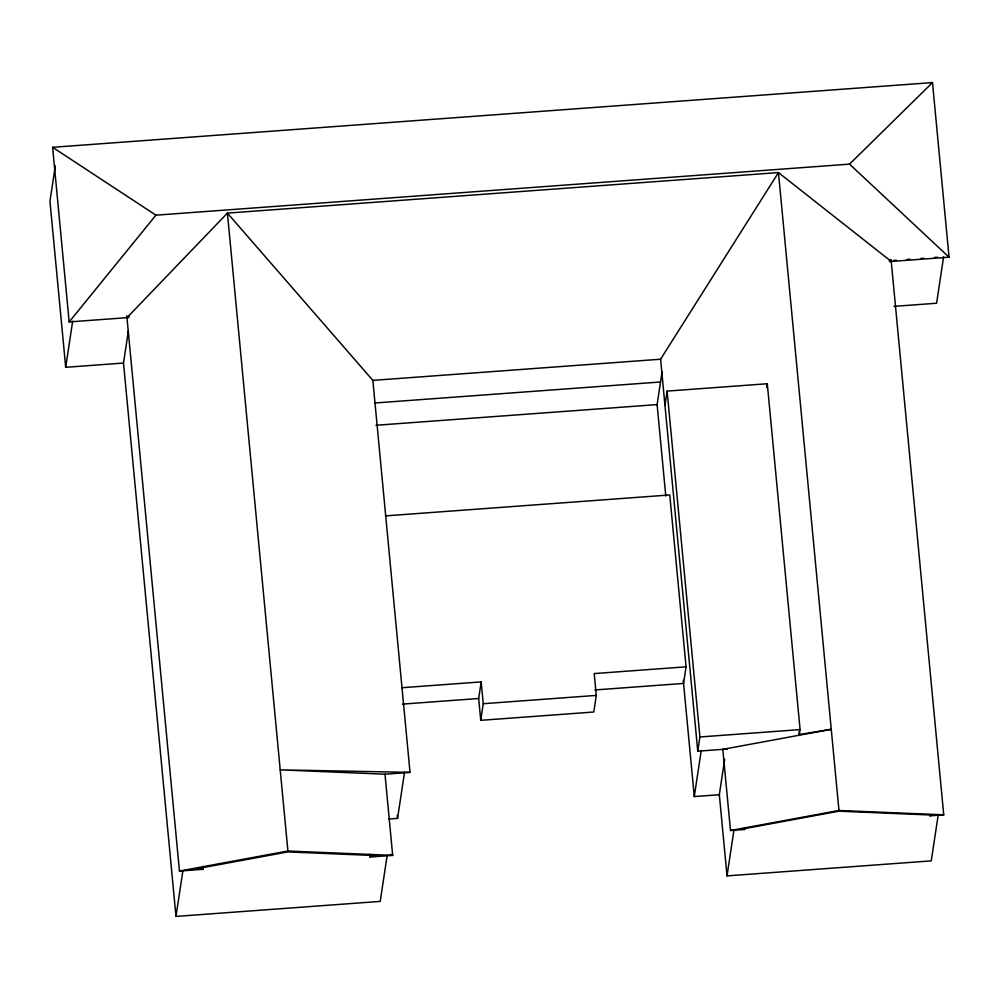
<?xml version="1.0" encoding="UTF-8"?>
<svg xmlns="http://www.w3.org/2000/svg" width="999" height="999" viewBox="0 0 999 999"><rect width="100%" height="100%" fill="white"/><g stroke="black" fill="none" stroke-linecap="round" stroke-linejoin="round"><path stroke-width="1.5" d="M55.307 165.896L49.95 201.286L65.697 367.307L123.501 363.049L128.384 330.731M65.697 367.307L72.677 321.129M387.2 855.231L380.219 901.398L175.974 916.42L182.854 871.003M126.798 315.834L179.458 871.053L203.184 869.305L203.309 868.443L195.08 869.055L287.774 851.922L377.31 855.644L370.167 856.168L370.042 857.03L392.682 855.369L384.99 774.2L280.22 769.854L410.027 772.364L372.852 380.382L227.41 213.112L126.973 317.67M388.723 819.043L397.565 818.393L404.545 772.227M385.477 515.884L669.767 494.967L686.063 666.82L594.218 673.576L596.291 695.404L593.781 712.012L480.744 720.329L478.671 698.501L481.193 681.892L401.798 687.737M480.744 720.329L483.254 703.721L481.193 681.892M665.784 496.066L657.105 404.595L662.1 371.616M664.959 405.332L667.107 391.108L767.294 383.741L800.099 729.595L799.25 735.227M686.063 666.82L683.553 683.428L594.83 689.959M727.447 749.013L697.764 751.186L699.912 736.975L667.107 391.108M724.687 759.327L719.33 794.717L694.28 796.565L701.261 750.399M766.733 387.45L767.294 383.741M938.248 814.697L931.268 860.863L727.022 875.886L734.015 829.719M799.063 731.443L799.35 734.54L831.268 729.307L722.801 749.35L730.506 830.506L744.63 829.47L742.806 828.933L838.848 811.188L931.63 815.034L929.607 815.858L943.73 814.822L891.071 259.603L889.147 259.752M943.618 256.755L936.587 303.234L893.993 306.368M697.764 751.186L660.589 359.215L778.458 172.577L891.245 261.451M128.721 315.684L128.896 317.532L69.168 321.928L155.919 215.172L849.55 164.136L932.492 82.58L949.05 257.193L889.322 261.588M179.458 871.053L287.912 851.011L392.682 855.369L390.459 854.42M730.506 830.506L838.96 810.476L943.73 814.822M69.168 321.928L52.61 147.303L932.492 82.58M893.418 260.452L896.453 260.227M907.104 259.44L910.151 259.216M920.791 258.429L923.838 258.204M934.49 257.43L937.524 257.205M372.852 380.382L660.589 359.215M374.687 403.009L660.526 381.98M375.924 425.274L657.105 404.595M402.397 704.12L478.671 698.501M483.254 703.721L596.291 695.404M699.912 736.975L800.099 729.595M384.99 774.2L410.027 772.364M742.419 828.533L744.63 829.47M52.61 147.303L155.919 215.172M849.55 164.136L949.05 257.193M838.96 810.476L778.458 172.577L227.41 213.112L287.912 851.011M719.33 794.717L727.022 875.886M683.266 680.331L694.28 796.565M397.265 815.296L397.565 818.393M369.767 854.157L370.042 857.03M202.909 866.433L203.184 869.305M123.501 363.049L175.974 916.42"/></g></svg>
